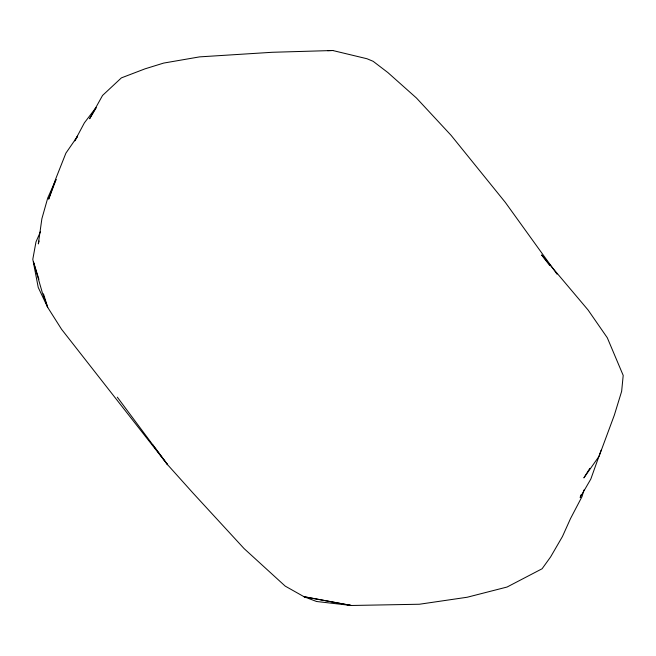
<?xml version="1.0" encoding="UTF-8"?>
<svg xmlns="http://www.w3.org/2000/svg" width="656" height="656" viewBox="0 0 656 656"><rect width="100%" height="100%" fill="white"/><g stroke="black" fill="none" stroke-linecap="round" stroke-linejoin="round"><path stroke-width="0.98" d="M39.089 240.99L38.31 243.934L41.886 218.702L47.749 197.973L55.94 179.547M583.988 489.958L581.987 496.666L570.515 518.584L562.454 536.51L550.605 556.936L542.102 568.76L507.08 587.022L467.22 597.239L419.381 604.242L351.378 605.488L316.553 601.495L304.04 596.73L285.196 586.103L244.106 548.596L193.003 493.05L167.616 464.735L61.557 329.271L47.699 307.369L38.245 287.484L32.8 259.292L35.982 241.925L40.426 231.757M601.142 450.18L590.81 479.093L580.158 497.42L581.216 494.575M56.104 179.58L48.667 199.153L55.776 178.727L65.895 153.151L77.588 136.194L74.784 140.868L84.362 122.885L95.874 107.732M96.17 107.855L89.601 118.752L102.541 95.456L121.368 77.892L145.009 68.847L163.656 63.083L199.604 56.875L272.256 52.283L332.756 50.512L367.007 58.745L373.141 61.311L387.852 72.545L416.429 97.99L451.074 135.316L505.3 202.36L557.034 274.175M589.801 468.368L583.865 477.904L599.092 456.24L614.36 415.076L621.642 391.337L623.2 375.412L607.292 337.75L588.079 310.001L541.643 254.963L549.72 265.508M327.574 50.684L332.756 50.512M152.463 444.407L167.616 464.735L117.301 397.151M38.934 279.374L33.489 261.998L42.468 293.166L47.699 307.369L43.468 293.855M325.45 600.658L304.04 596.73L351.378 605.488L325.45 600.658"/></g></svg>
